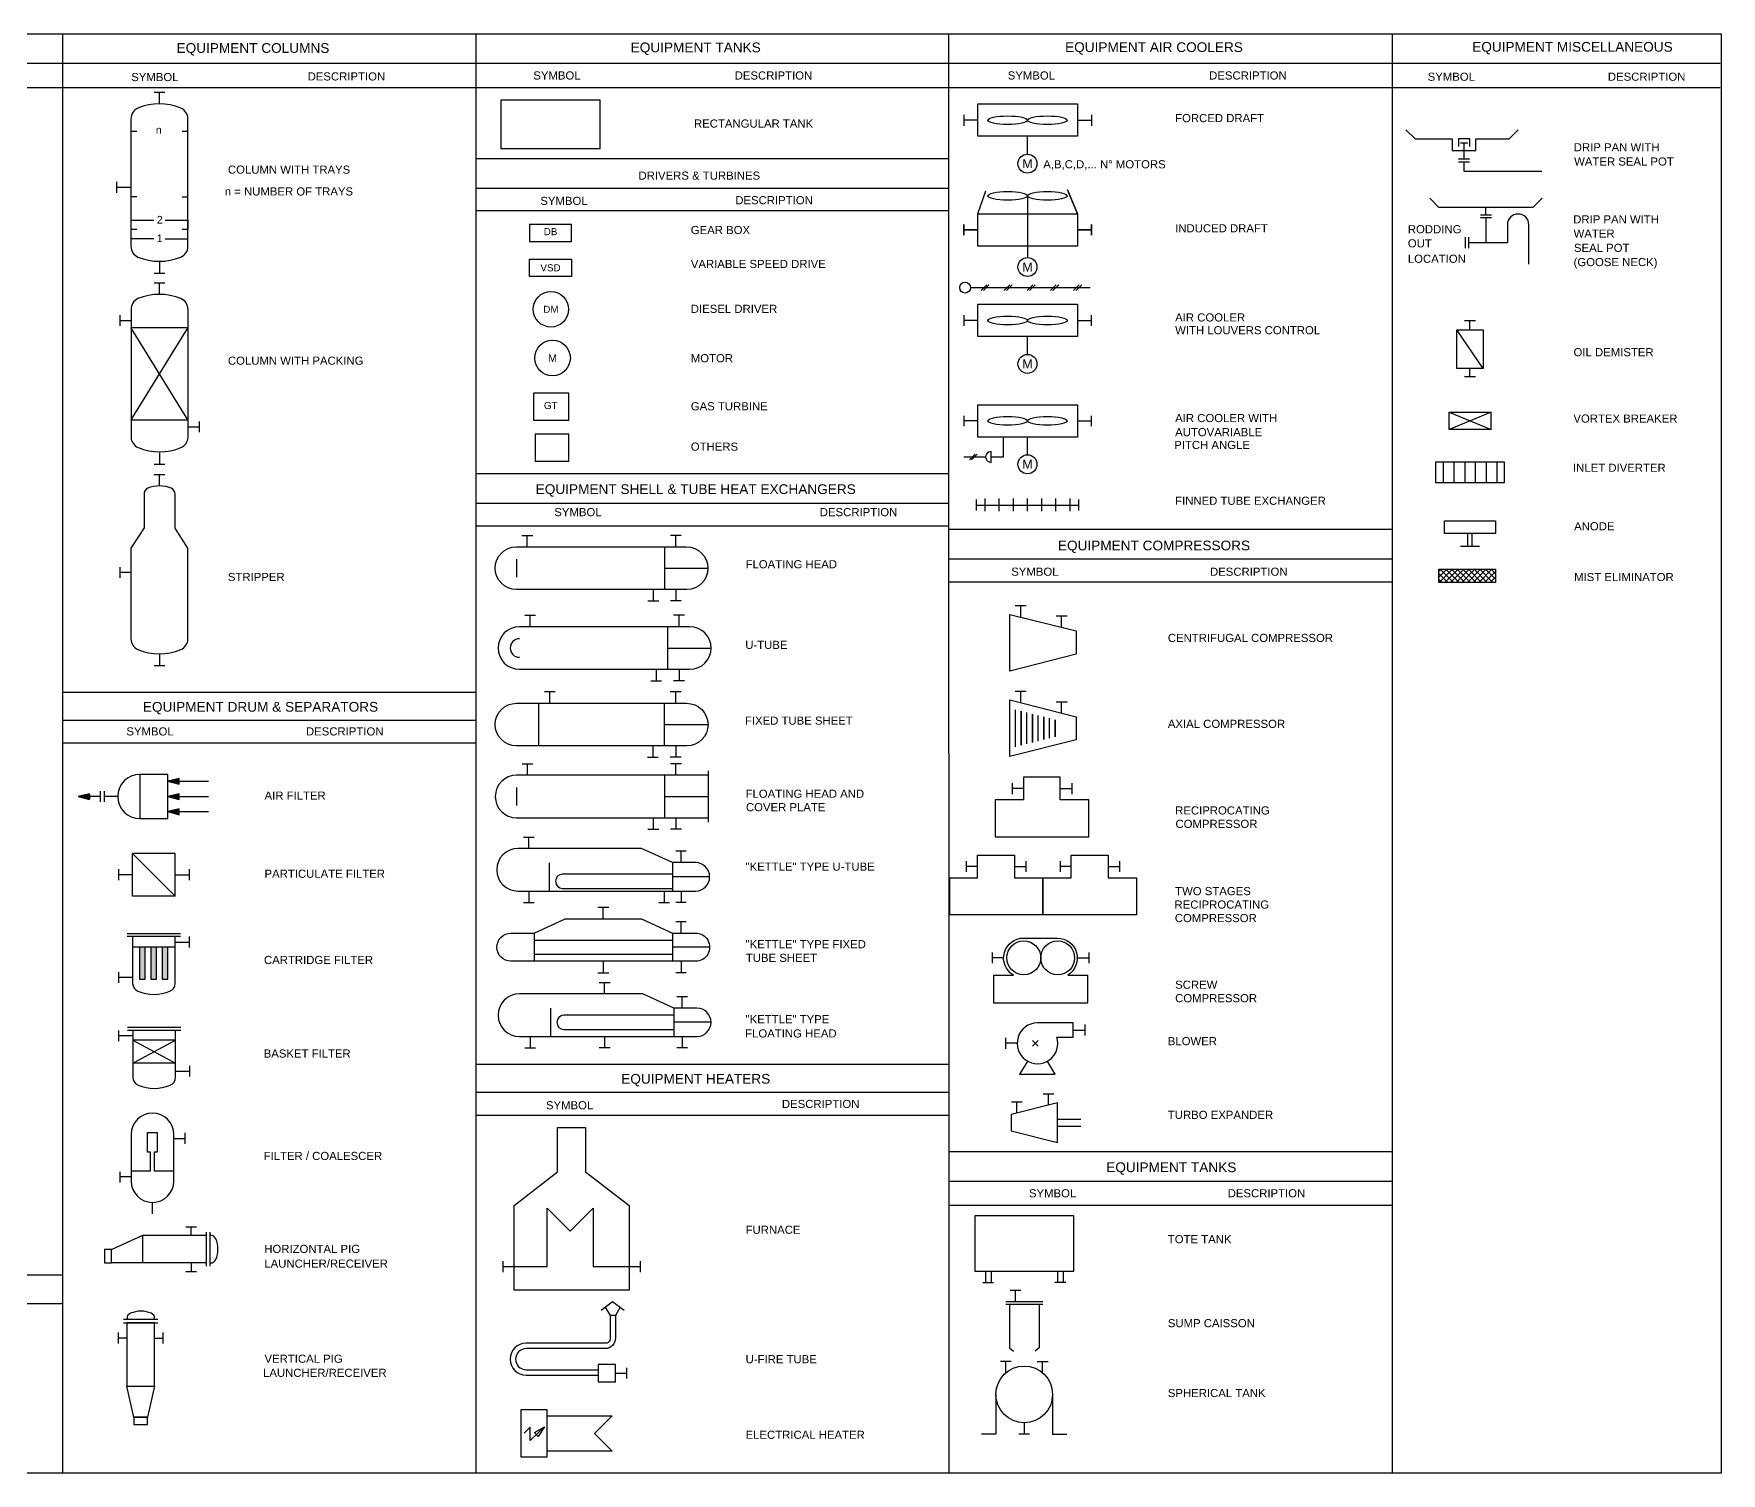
# Model space of a CAD drawing. Header units: millimetres. Extents: x 5268 to 6154, y 1306 to 1749.
# Drawn here: x 5634 to 6154, y 1306 to 1749 of the extents above; entities that cross this region are included whole.
import ezdxf
from ezdxf.enums import TextEntityAlignment as Align

# ---------------------------------------------------------------- set-up
doc = ezdxf.new("R2010")
doc.units = ezdxf.units.MM
for name, color, linetype in [('H', 3, 'Continuous'), ('P', 3, 'Continuous'), ('T', 2, 'Continuous')]:
    doc.layers.add(name, color=color, linetype=linetype)
doc.styles.get("Standard").update_dxf_attribs({"font": 'arial.ttf'})

msp = doc.modelspace()

# ---------------------------------------------------------------- hatches: boundary and pattern name
at = {"layer": 'H', "linetype": 'Continuous'}
for points in [[(5666.84, 1458.45), (5668.58, 1458.45), (5668.58, 1468.47), (5666.84, 1468.47), (5666.84, 1458.45), (5666.84, 1458.45)], [(5670.32, 1458.45), (5672.09, 1458.45), (5672.09, 1468.47), (5670.32, 1468.47), (5670.32, 1458.45), (5670.32, 1458.45)], [(5673.83, 1458.45), (5675.61, 1458.45), (5675.61, 1468.47), (5673.83, 1468.47), (5673.83, 1458.45), (5673.83, 1458.45)]]:
    msp.add_hatch(color=256, dxfattribs=at).paths.add_polyline_path(points)
at = {"layer": 'P'}
h = msp.add_hatch(dxfattribs=at)
h.set_pattern_fill('NET', color=256, scale=0.386796, angle=45)
h.set_pattern_definition([(45, (6572.6583, -48.0821), (-0.8683817, 0.8683817), []), (135, (6572.6583, -48.0821), (-0.8683817, -0.8683817), [])])
h.paths.add_polyline_path([(6084.11, 1584.6), (6066.72, 1584.6), (6066.72, 1580.56), (6084.11, 1580.56)])

# ---------------------------------------------------------------- linework, layer by layer
for p, q in [((5643.15, 1749.42), (5643.15, 1306.42)), ((5770.36, 1749.42), (5770.36, 1306.42)), ((5915.81, 1749.42), (5915.92, 1306.42)), ((6052.3, 1749.42), (6052.3, 1306.42)), ((6153.3, 1740.3), (5267.6, 1740.3)), ((5267.6, 1732.86), (6153.3, 1732.86)), ((5671.3, 1731.43), (5674.64, 1731.43)), ((5672.97, 1727.92), (5672.97, 1731.43)), ((5920.48, 1724.47), (5920.48, 1721.13)), ((5959.8, 1724.47), (5959.8, 1721.13)), ((5664.2, 1719.43), (5665.98, 1719.43)), ((5680, 1719.43), (5681.74, 1719.43)), ((5924.83, 1722.8), (5920.48, 1722.8)), ((5955.45, 1722.8), (5959.8, 1722.8)), ((5940.1, 1712.36), (5940.1, 1717.89)), ((6075.61, 1715.71), (6073.35, 1715.71)), ((6074.43, 1715.71), (6074.43, 1710.84)), ((5770.21, 1710.98), (5915.84, 1710.98)), ((6076.1, 1710.84), (6072.76, 1710.84)), ((6076.1, 1709.93), (6072.76, 1709.93)), ((5659.85, 1700.46), (5659.85, 1703.8)), ((5664.2, 1702.13), (5659.85, 1702.13)), ((5665.98, 1699.28), (5664.2, 1699.28)), ((5680, 1699.28), (5681.74, 1699.28)), ((5770.21, 1701.86), (5915.84, 1701.86)), ((5924.83, 1693.99), (5927.33, 1701.09)), ((5924.83, 1693.99), (5927.33, 1701.09)), ((5940.1, 1699.52), (5940.1, 1680.56)), ((5940.1, 1699.52), (5940.1, 1680.56)), ((5915.84, 1694.94), (5770.21, 1694.94)), ((5924.83, 1693.99), (5955.45, 1693.99)), ((5924.83, 1684.07), (5924.83, 1693.99)), ((5955.45, 1693.99), (5955.45, 1684.07)), ((6082.87, 1693.63), (6079.53, 1693.63)), ((6081.2, 1693.63), (6081.2, 1695.96)), ((5664.2, 1692.01), (5671.23, 1692.01)), ((5665.98, 1689.19), (5664.2, 1689.19)), ((6082.87, 1692.72), (6079.53, 1692.72)), ((6081.2, 1692.72), (6081.2, 1685.1)), ((5671.23, 1686.27), (5664.2, 1686.27)), ((5674.75, 1686.27), (5681.74, 1686.27)), ((5955.45, 1684.07), (5924.83, 1684.07)), ((6074.83, 1686.77), (6074.83, 1683.43)), ((6075.77, 1686.77), (6075.77, 1683.43)), ((5672.97, 1679.24), (5672.97, 1675.72)), ((5671.3, 1675.72), (5674.64, 1675.72)), ((5671.3, 1672.73), (5674.64, 1672.73)), ((5672.97, 1669.22), (5672.97, 1672.73)), ((5922.57, 1671.3), (5959.38, 1671.3)), ((5927.58, 1672.14), (5925.8, 1670.36)), ((5928.24, 1672.14), (5926.57, 1670.36)), ((5934.68, 1672.14), (5932.9, 1670.36)), ((5935.41, 1672.14), (5933.67, 1670.36)), ((5941.77, 1672.14), (5940, 1670.36)), ((5942.5, 1672.14), (5940.77, 1670.36)), ((5948.94, 1672.14), (5947.2, 1670.36)), ((5949.71, 1672.14), (5947.93, 1670.36)), ((5956.04, 1672.14), (5954.3, 1670.36)), ((5956.8, 1672.14), (5955.03, 1670.36)), ((5660.8, 1662.78), (5660.8, 1659.54)), ((5920.48, 1662.85), (5920.48, 1659.51)), ((5959.8, 1659.51), (5959.8, 1662.85)), ((5664.2, 1661.11), (5660.8, 1661.11)), ((5924.83, 1661.18), (5920.48, 1661.18)), ((5955.45, 1661.18), (5959.8, 1661.18)), ((6080.37, 1646.42), (6072.26, 1658.35)), ((6077.93, 1661.03), (6074.59, 1661.03)), ((6076.26, 1658.35), (6076.26, 1661.03)), ((5940.1, 1650.74), (5940.1, 1656.27)), ((6076.26, 1643.84), (6076.26, 1646.42)), ((6077.93, 1643.84), (6074.59, 1643.84)), ((5920.48, 1631.88), (5920.48, 1628.61)), ((5959.8, 1628.61), (5959.8, 1631.88)), ((6069.82, 1632.99), (6082.77, 1632.99)), ((5681.74, 1628.47), (5685.19, 1628.47)), ((5685.19, 1630.14), (5685.19, 1626.8)), ((5924.83, 1630.28), (5920.48, 1630.28)), ((5955.45, 1630.28), (5959.8, 1630.28)), ((5672.97, 1620.47), (5672.97, 1616.95)), ((5940.1, 1619.84), (5940.1, 1625.27)), ((5671.3, 1616.95), (5674.64, 1616.95)), ((5920.48, 1619.18), (5927.23, 1619.18)), ((5923.99, 1620.01), (5922.22, 1618.27)), ((5924.65, 1620.01), (5922.88, 1618.27)), ((6068.08, 1611.17), (6068.08, 1617.71)), ((6071.42, 1611.17), (6071.42, 1617.71)), ((6074.76, 1611.17), (6074.76, 1617.71)), ((6078, 1611.17), (6078, 1617.71)), ((6081.34, 1611.17), (6081.34, 1617.71)), ((6084.68, 1611.17), (6084.68, 1617.71)), ((5671.3, 1613.79), (5674.64, 1613.79)), ((5672.97, 1610.27), (5672.97, 1613.79)), ((5915.86, 1613.98), (5770.23, 1613.98)), ((5915.86, 1604.86), (5770.23, 1604.86)), ((5924.41, 1602.72), (5924.41, 1606.06)), ((5927.06, 1602.48), (5927.06, 1606.41)), ((5931.41, 1602.48), (5931.41, 1606.41)), ((5935.75, 1602.48), (5935.75, 1606.41)), ((5940.1, 1602.48), (5940.1, 1606.41)), ((5944.52, 1602.48), (5944.52, 1606.41)), ((5948.87, 1602.48), (5948.87, 1606.41)), ((5953.22, 1602.48), (5953.22, 1606.41)), ((5955.87, 1602.72), (5955.87, 1606.06)), ((5924.41, 1604.39), (5955.87, 1604.39)), ((5915.87, 1597.9), (5770.23, 1597.9)), ((5784.5, 1594.98), (5787.84, 1594.98)), ((5786.16, 1591.5), (5786.16, 1594.98)), ((5833.52, 1594.98), (5830.25, 1594.98)), ((5831.85, 1591.5), (5831.85, 1594.98)), ((6052.3, 1596.81), (5915.9, 1596.81)), ((6075.6, 1591.72), (6075.6, 1595.58)), ((6076.92, 1591.72), (6076.92, 1595.58)), ((5828.41, 1591.5), (5828.41, 1578.38)), ((6073.34, 1591.72), (6079.25, 1591.72)), ((5660.8, 1585.22), (5660.8, 1581.95)), ((5782.83, 1587.74), (5782.83, 1582.14)), ((5828.41, 1584.96), (5841.77, 1584.96)), ((6052.2, 1587.69), (5915.9, 1587.69)), ((5664.2, 1583.62), (5660.8, 1583.62)), ((6052.2, 1580.69), (5915.9, 1580.69)), ((5823.26, 1574.94), (5826.6, 1574.94)), ((5824.93, 1578.38), (5824.93, 1574.94)), ((5833.52, 1574.94), (5830.25, 1574.94)), ((5831.85, 1578.38), (5831.85, 1574.94)), ((5785.4, 1570.45), (5788.74, 1570.45)), ((5787.07, 1566.94), (5787.07, 1570.45)), ((5834.53, 1570.45), (5831.19, 1570.45)), ((5832.86, 1566.94), (5832.86, 1570.45)), ((5936.34, 1573.42), (5939.69, 1573.42)), ((5938.02, 1569.91), (5938.02, 1573.42)), ((5948.94, 1570.26), (5952.28, 1570.26)), ((5950.61, 1566.74), (5950.61, 1570.26)), ((5829.35, 1566.94), (5829.35, 1553.82)), ((5672.97, 1558.39), (5672.97, 1554.98)), ((5829.35, 1560.32), (5842.71, 1560.32)), ((5671.3, 1554.98), (5674.64, 1554.98)), ((5825.83, 1553.82), (5825.83, 1550.3)), ((5832.86, 1553.82), (5832.86, 1550.3)), ((5824.16, 1550.3), (5827.5, 1550.3)), ((5834.53, 1550.3), (5831.19, 1550.3)), ((5643.15, 1546.83), (5770.36, 1546.83)), ((5789.58, 1543.38), (5789.58, 1530.26)), ((5794.76, 1546.89), (5791.42, 1546.89)), ((5793.09, 1543.38), (5793.09, 1546.89)), ((5828.34, 1543.38), (5828.34, 1530.26)), ((5833.52, 1546.89), (5830.18, 1546.89)), ((5831.85, 1543.38), (5831.85, 1546.89)), ((5936.34, 1547.12), (5939.69, 1547.12)), ((5938.02, 1543.6), (5938.02, 1547.12)), ((5948.94, 1543.85), (5952.28, 1543.85)), ((5950.61, 1540.44), (5950.61, 1543.85)), ((5643.15, 1538.17), (5770.36, 1538.17)), ((5936.42, 1530), (5936.42, 1541.34)), ((5939.86, 1530.9), (5939.86, 1540.51)), ((5943.34, 1531.74), (5943.34, 1539.6)), ((5946.85, 1532.68), (5946.85, 1538.77)), ((5828.34, 1536.8), (5841.77, 1536.8)), ((5643.15, 1531.21), (5770.36, 1531.21)), ((5823.15, 1526.78), (5826.49, 1526.78)), ((5824.82, 1530.26), (5824.82, 1526.78)), ((5833.52, 1526.78), (5830.18, 1526.78)), ((5831.85, 1530.26), (5831.85, 1526.78)), ((5784.57, 1524.76), (5787.9, 1524.76)), ((5786.23, 1521.25), (5786.23, 1524.76)), ((5833.59, 1524.76), (5830.25, 1524.76)), ((5831.92, 1521.25), (5831.92, 1524.76)), ((5841.87, 1522.61), (5841.87, 1506.81)), ((5666.94, 1521.46), (5666.94, 1507.93)), ((5675.54, 1519.38), (5688.07, 1519.38)), ((5782.89, 1517.49), (5782.89, 1511.89)), ((5828.41, 1521.25), (5828.41, 1508.13)), ((5935.41, 1518.79), (5935.41, 1515.45)), ((5938.85, 1517.12), (5935.41, 1517.12)), ((5950.19, 1517.12), (5953.71, 1517.12)), ((5953.71, 1518.79), (5953.71, 1515.45)), ((5654.84, 1514.68), (5647.98, 1514.68)), ((5649.75, 1514.68), (5651.08, 1515.03)), ((5649.75, 1514.68), (5651.08, 1515.03)), ((5651.08, 1514.37), (5649.75, 1514.68)), ((5651.08, 1514.37), (5649.75, 1514.68)), ((5651.08, 1515.03), (5651.08, 1514.37)), ((5651.08, 1515.03), (5651.08, 1514.37)), ((5654.84, 1513.01), (5654.84, 1516.35)), ((5656.09, 1513.01), (5656.09, 1516.35)), ((5660.19, 1514.68), (5656.09, 1514.68)), ((5675.54, 1514.68), (5688.07, 1514.68)), ((5677.31, 1514.68), (5678.64, 1515.03)), ((5677.31, 1514.68), (5678.64, 1515.03)), ((5678.64, 1514.37), (5677.31, 1514.68)), ((5678.64, 1514.37), (5677.31, 1514.68)), ((5678.64, 1515.03), (5678.64, 1514.37)), ((5678.64, 1515.03), (5678.64, 1514.37)), ((5828.41, 1514.67), (5841.87, 1514.67)), ((5675.54, 1510.02), (5688.07, 1510.02)), ((5677.31, 1510.02), (5678.64, 1510.33)), ((5677.31, 1510.02), (5678.64, 1510.33)), ((5678.64, 1509.67), (5677.31, 1510.02)), ((5678.64, 1509.67), (5677.31, 1510.02)), ((5678.64, 1510.33), (5678.64, 1509.67)), ((5678.64, 1510.33), (5678.64, 1509.67)), ((5824.93, 1508.13), (5824.93, 1504.65)), ((5831.92, 1508.13), (5831.92, 1504.65)), ((5784.98, 1502.22), (5788.32, 1502.22)), ((5786.65, 1498.7), (5786.65, 1502.22)), ((5823.26, 1504.65), (5826.6, 1504.65)), ((5833.59, 1504.65), (5830.25, 1504.65)), ((5835.09, 1497.87), (5831.85, 1497.87)), ((5833.52, 1494.35), (5833.52, 1497.87)), ((5660.37, 1492.29), (5660.37, 1488.95)), ((5664.72, 1490.62), (5660.37, 1490.62)), ((5677.83, 1490.62), (5682.18, 1490.62)), ((5682.18, 1488.95), (5682.18, 1492.29)), ((5792.92, 1494.28), (5792.92, 1485.58)), ((5830.84, 1494.28), (5830.84, 1485.58)), ((5921.21, 1494.82), (5921.21, 1491.48)), ((5924.72, 1493.15), (5921.21, 1493.15)), ((5936.1, 1493.15), (5939.58, 1493.15)), ((5939.58, 1494.82), (5939.58, 1491.48)), ((5950.12, 1494.82), (5950.12, 1491.48)), ((5953.53, 1493.15), (5950.12, 1493.15)), ((5964.91, 1493.15), (5968.39, 1493.15)), ((5968.39, 1494.82), (5968.39, 1491.48)), ((5786.65, 1485.58), (5786.65, 1482.1)), ((5828.27, 1485.58), (5828.27, 1482.1)), ((5842.29, 1489.93), (5830.84, 1489.93)), ((5833.52, 1485.58), (5833.52, 1482.1)), ((5784.98, 1482.1), (5788.32, 1482.1)), ((5811.22, 1480.5), (5807.88, 1480.5)), ((5809.55, 1477.06), (5809.55, 1480.5)), ((5826.6, 1482.1), (5829.94, 1482.1)), ((5835.09, 1482.1), (5831.85, 1482.1)), ((5835.09, 1476.16), (5831.85, 1476.16)), ((5833.52, 1472.64), (5833.52, 1476.16)), ((5663.05, 1472.51), (5679.5, 1472.51)), ((5663.05, 1471.68), (5679.5, 1471.68)), ((5677.83, 1469.9), (5682.18, 1469.9)), ((5682.18, 1468.23), (5682.18, 1471.57)), ((5788.25, 1472.64), (5788.25, 1463.98)), ((5788.25, 1470.48), (5830.84, 1470.48)), ((5830.84, 1472.64), (5830.84, 1463.98)), ((5664.72, 1468.47), (5677.83, 1468.47)), ((5788.25, 1466.13), (5830.84, 1466.13)), ((5842.29, 1468.33), (5830.84, 1468.33)), ((5929.25, 1466.67), (5929.25, 1463.36)), ((5932.76, 1465.04), (5929.25, 1465.04)), ((5955.45, 1465.04), (5958.96, 1465.04)), ((5958.96, 1466.67), (5958.96, 1463.36)), ((5660.37, 1460.65), (5660.37, 1457.31)), ((5807.88, 1460.46), (5811.22, 1460.46)), ((5809.55, 1463.98), (5809.55, 1460.46)), ((5835.09, 1460.46), (5831.85, 1460.46)), ((5833.52, 1463.98), (5833.52, 1460.46)), ((5664.72, 1458.97), (5660.37, 1458.97)), ((5811.64, 1457.37), (5808.3, 1457.37)), ((5809.97, 1453.96), (5809.97, 1457.37)), ((5793.33, 1449.54), (5793.33, 1440.84)), ((5831.26, 1449.54), (5831.26, 1440.84)), ((5835.51, 1453.02), (5832.17, 1453.02)), ((5833.83, 1449.54), (5833.83, 1453.02)), ((5663.15, 1443.7), (5679.57, 1443.7)), ((5842.71, 1445.19), (5831.26, 1445.19)), ((5957.71, 1444.47), (5957.71, 1441.13)), ((5660.47, 1439.35), (5660.47, 1442.69)), ((5664.82, 1441.02), (5660.47, 1441.02)), ((5663.15, 1442.76), (5679.57, 1442.76)), ((5787.07, 1440.84), (5787.07, 1437.32)), ((5809.97, 1440.84), (5809.97, 1437.32)), ((5833.83, 1440.84), (5833.83, 1437.32)), ((5933.32, 1440.4), (5933.32, 1437.06)), ((5936.83, 1438.73), (5933.32, 1438.73)), ((5941.67, 1437.89), (5943.34, 1439.56)), ((5943.34, 1437.89), (5941.67, 1439.56)), ((5954.2, 1442.8), (5957.71, 1442.8)), ((5785.4, 1437.32), (5788.74, 1437.32)), ((5811.64, 1437.32), (5808.3, 1437.32)), ((5835.51, 1437.32), (5832.17, 1437.32)), ((5677.9, 1430.16), (5682.25, 1430.16)), ((5682.25, 1431.83), (5682.25, 1428.49)), ((5915.9, 1432.22), (5770.27, 1432.22)), ((5915.91, 1423.55), (5770.27, 1423.55)), ((5944.94, 1423.18), (5948.21, 1423.18)), ((5946.54, 1419.76), (5946.54, 1423.18)), ((5935.16, 1420.77), (5938.5, 1420.77)), ((5936.83, 1417.26), (5936.83, 1420.77)), ((5915.91, 1416.52), (5770.28, 1416.52)), ((5949.36, 1415.35), (5956.56, 1415.35)), ((5949.36, 1413.26), (5956.56, 1413.26)), ((5677.38, 1409.46), (5680.79, 1409.46)), ((5680.79, 1411.13), (5680.79, 1407.79)), ((5915.9, 1405.46), (6052.24, 1405.46)), ((5660.75, 1399.19), (5660.75, 1395.92)), ((5664.27, 1397.59), (5660.75, 1397.59)), ((5915.9, 1396.35), (6052.24, 1396.35)), ((5670.77, 1389.76), (5670.77, 1386.25)), ((5915.9, 1388.87), (6052.25, 1388.87)), ((5681.07, 1382.25), (5684.41, 1382.25)), ((5682.74, 1379.64), (5682.74, 1382.25)), ((5687.4, 1380.65), (5687.4, 1370.14)), ((5688.48, 1380.65), (5688.48, 1370.14)), ((5656.02, 1375.32), (5656.02, 1371.15)), ((5682.74, 1371.15), (5682.74, 1368.54)), ((5778.65, 1371.67), (5778.65, 1368.33)), ((5820.93, 1371.67), (5820.93, 1368.33)), ((5506.61, 1367.46), (5643.24, 1367.46)), ((5681.07, 1368.54), (5684.41, 1368.54)), ((5778.65, 1370), (5782.1, 1370)), ((5927.16, 1368.65), (5927.16, 1365.14)), ((5928.9, 1368.65), (5928.9, 1365.14)), ((5949.36, 1368.65), (5949.36, 1365.14)), ((5951.13, 1368.65), (5951.13, 1365.14)), ((5926.32, 1365.14), (5929.67, 1365.14)), ((5934.74, 1362.8), (5938.08, 1362.8)), ((5936.42, 1359.29), (5936.42, 1362.8)), ((5951.86, 1365.14), (5948.52, 1365.14)), ((5506.61, 1358.69), (5643.24, 1358.69)), ((5810.1, 1357.52), (5811.63, 1354.93)), ((5933.42, 1359.29), (5944.87, 1359.29)), ((5933.42, 1358.46), (5944.87, 1358.46)), ((5661.96, 1353.82), (5672.5, 1353.82)), ((5661.96, 1352.74), (5672.5, 1352.74)), ((5660.39, 1346.37), (5660.39, 1349.71)), ((5662.97, 1348.04), (5660.39, 1348.04)), ((5671.49, 1348.04), (5674.07, 1348.04)), ((5674.07, 1346.37), (5674.07, 1349.71)), ((5935.09, 1340.85), (5931.75, 1340.85)), ((5933.42, 1337.34), (5933.42, 1340.85)), ((5943.09, 1340.85), (5946.44, 1340.85)), ((5944.77, 1337.34), (5944.77, 1340.85)), ((5813.3, 1337.21), (5816.74, 1337.21)), ((5816.74, 1338.88), (5816.74, 1335.54)), ((5665.13, 1323.65), (5669.3, 1323.65)), ((5665.13, 1323.65), (5665.13, 1321.43)), ((5665.13, 1321.43), (5669.3, 1321.43)), ((5665.13, 1321.43), (5669.3, 1321.43)), ((5669.3, 1321.43), (5669.3, 1323.65)), ((5939.09, 1321.95), (5939.09, 1318.48)), ((5940.77, 1318.48), (5937.42, 1318.48))]:
    msp.add_line(p, q, dxfattribs=at)
for points in [[(5267.6, 1306.42), (5267.6, 1749.42), (6153.6, 1749.42), (6153.6, 1306.42)], [(5808.55, 1714.07), (5808.55, 1728.93), (5778.07, 1728.93), (5778.07, 1714.07)], [(5955.45, 1727.81), (5955.45, 1717.89), (5924.83, 1717.89), (5924.83, 1727.81)], [(5924.83, 1693.99), (5955.45, 1693.99), (5952.46, 1701.37), (5955.45, 1693.99), (5955.45, 1684.07), (5924.83, 1684.07)], [(5786.84, 1685.44), (5799.78, 1685.44), (5799.78, 1690.76), (5786.84, 1690.76)], [(5920.48, 1690.75), (5920.48, 1687.41)], [(5924.83, 1689.08), (5920.48, 1689.08)], [(5955.45, 1689.08), (5959.8, 1689.08)], [(5959.8, 1690.75), (5959.8, 1687.41)], [(5799.78, 1674.72), (5786.84, 1674.72), (5786.84, 1680.08), (5799.78, 1680.08)], [(5955.45, 1666.19), (5955.45, 1656.27), (5924.83, 1656.27), (5924.83, 1666.19)], [(5664.2, 1659.02), (5681.74, 1659.02), (5664.2, 1630.63), (5681.74, 1630.63)], [(6080.37, 1646.42), (6072.26, 1646.42), (6072.26, 1658.35), (6080.37, 1658.35)], [(5798.95, 1630.46), (5798.95, 1638.81), (5788.09, 1638.81), (5788.09, 1630.46)], [(5955.45, 1635.22), (5955.45, 1625.27), (5924.83, 1625.27), (5924.83, 1635.22)], [(5798.95, 1617.86), (5798.95, 1626.21), (5788.62, 1626.21), (5788.62, 1617.86)], [(6086.77, 1617.71), (6086.77, 1611.17), (6065.75, 1611.17), (6065.75, 1617.71)], [(6084.12, 1595.58), (6068.4, 1595.58), (6068.4, 1599.48), (6084.12, 1599.48)], [(6066.72, 1584.6), (6084.11, 1584.6), (6084.11, 1580.56), (6066.72, 1580.56)], [(5934.68, 1553.28), (5934.68, 1570.74), (5955.03, 1565.66), (5955.03, 1558.46)], [(5955.03, 1532.09), (5934.68, 1526.97), (5934.68, 1544.44), (5955.03, 1539.25)], [(5938.19, 1540.92), (5938.19, 1530.48)], [(5941.6, 1540.02), (5941.6, 1531.32)], [(5945.11, 1539.18), (5945.11, 1532.26)], [(5948.63, 1538.24), (5948.63, 1533.09)], [(5679.05, 1520.21), (5675.54, 1519.38), (5679.05, 1518.44)], [(5678.98, 1520.11), (5678.98, 1518.54), (5675.78, 1519.38)], [(5678.88, 1520.04), (5678.88, 1518.61), (5676.13, 1519.38)], [(5678.81, 1519.93), (5678.81, 1518.68), (5676.37, 1519.38)], [(5678.71, 1519.86), (5678.71, 1518.78), (5676.72, 1519.38)], [(5678.71, 1519.79), (5678.71, 1518.85), (5676.97, 1519.38)], [(5678.64, 1519.69), (5678.64, 1519.03), (5677.31, 1519.38)], [(5678.57, 1519.62), (5678.57, 1519.1), (5677.56, 1519.38)], [(5678.46, 1519.45), (5678.46, 1519.2), (5677.87, 1519.38)], [(5678.39, 1519.38), (5678.15, 1519.38)], [(5930.15, 1502.27), (5958.96, 1502.27), (5958.96, 1513.61), (5950.19, 1513.61), (5950.19, 1520.64), (5938.85, 1520.64), (5938.85, 1513.61), (5930.15, 1513.61)], [(5651.49, 1515.51), (5647.98, 1514.68), (5651.49, 1513.77)], [(5651.43, 1515.44), (5651.43, 1513.84), (5648.33, 1514.68)], [(5651.43, 1515.34), (5651.43, 1513.95), (5648.57, 1514.68)], [(5651.32, 1515.27), (5651.32, 1514.02), (5648.92, 1514.68)], [(5651.25, 1515.2), (5651.25, 1514.09), (5649.16, 1514.68)], [(5651.15, 1515.1), (5651.15, 1514.26), (5649.48, 1514.68)], [(5651.08, 1515.03), (5651.08, 1514.37), (5649.75, 1514.68)], [(5651.01, 1514.92), (5651.01, 1514.43), (5650.07, 1514.68)], [(5651.01, 1514.85), (5651.01, 1514.5), (5650.31, 1514.68)], [(5679.05, 1515.51), (5675.54, 1514.68), (5679.05, 1513.77)], [(5678.98, 1515.44), (5678.98, 1513.84), (5675.89, 1514.68)], [(5678.88, 1515.34), (5678.88, 1513.95), (5676.13, 1514.68)], [(5678.81, 1515.27), (5678.81, 1514.02), (5676.37, 1514.68)], [(5678.71, 1515.2), (5678.71, 1514.09), (5676.72, 1514.68)], [(5678.71, 1515.1), (5678.71, 1514.26), (5676.97, 1514.68)], [(5678.64, 1515.03), (5678.64, 1514.37), (5677.31, 1514.68)], [(5678.57, 1514.92), (5678.57, 1514.43), (5677.56, 1514.68)], [(5678.46, 1514.85), (5678.46, 1514.5), (5677.87, 1514.68)], [(5678.39, 1514.68), (5678.15, 1514.68)], [(5679.05, 1510.85), (5675.54, 1510.02), (5679.05, 1509.08)], [(5678.98, 1510.75), (5678.98, 1509.18), (5675.78, 1510.02)], [(5678.88, 1510.68), (5678.88, 1509.25), (5676.13, 1510.02)], [(5678.81, 1510.61), (5678.81, 1509.36), (5676.37, 1510.02)], [(5678.71, 1510.5), (5678.71, 1509.49), (5676.72, 1510.02)], [(5678.71, 1510.43), (5678.71, 1509.6), (5676.97, 1510.02)], [(5678.64, 1510.33), (5678.64, 1509.67), (5677.31, 1510.02)], [(5678.57, 1510.26), (5678.57, 1509.77), (5677.56, 1510.02)], [(5678.46, 1510.19), (5678.46, 1509.84), (5677.87, 1510.02)], [(5678.39, 1510.09), (5678.39, 1509.91), (5678.15, 1510.02)], [(5916.2, 1478.29), (5916.2, 1489.67), (5924.72, 1489.67), (5924.72, 1496.66), (5936.1, 1496.66), (5936.1, 1489.67), (5944.87, 1489.67), (5944.87, 1478.29)], [(5973.68, 1478.29), (5944.87, 1478.29), (5944.87, 1489.67), (5953.53, 1489.67), (5953.53, 1496.66), (5964.91, 1496.66), (5964.91, 1489.67), (5973.68, 1489.67)], [(5664.82, 1439.66), (5677.9, 1432.67), (5664.82, 1432.67), (5677.9, 1439.66)], [(5949.36, 1420.43), (5935.09, 1416.84), (5935.09, 1411.83), (5949.36, 1408.25)], [(5817.48, 1388.79), (5817.48, 1362.8), (5782.1, 1362.8), (5782.1, 1388.79), (5795.47, 1399.13), (5795.47, 1412.78), (5804.11, 1412.78), (5804.11, 1399.13)], [(5954.37, 1368.65), (5954.37, 1385.6), (5923.89, 1385.6), (5923.89, 1368.65)], [(5658.24, 1371.15), (5658.24, 1375.32), (5656.02, 1375.32), (5656.02, 1371.15)], [(5808.01, 1339.84), (5808.01, 1334.58), (5813.3, 1334.58), (5813.3, 1339.84)], [(5665.13, 1323.65), (5662.97, 1333.19), (5671.49, 1333.19), (5669.3, 1323.65)], [(5792.21, 1311.34), (5784.28, 1311.34), (5784.28, 1326.06), (5792.21, 1326.06)]]:
    msp.add_lwpolyline(points, close=True, dxfattribs=at)
for points in [[(5681.74, 1683.93), (5681.74, 1723.18, 0.302775), (5679.53, 1726.51, 0.200001), (5666.33, 1726.51, 0.302775), (5664.2, 1723.18), (5664.2, 1683.93, 0.302775), (5666.36, 1680.7, 0.200001), (5679.56, 1680.7, 0.302775), (5681.74, 1683.93)], [(5681.79, 1625.32), (5681.79, 1664.57, 0.302775), (5679.57, 1667.9, 0.200001), (5666.37, 1667.9, 0.302775), (5664.25, 1664.57), (5664.25, 1625.32, 0.302775), (5666.41, 1622.08, 0.200001), (5679.6, 1622.08, 0.302775), (5681.79, 1625.32)], [(5928.9, 1620.85, 1.000591), (5928.9, 1617.51)], [(5836.2, 1553.82, 1), (5836.2, 1566.94), (5783.73, 1566.94, 1), (5783.73, 1553.82)], [(5675.54, 1521.46), (5666.94, 1521.46, 1), (5666.94, 1507.93), (5675.54, 1507.93)], [(5837.94, 1494.35), (5830.84, 1494.35), (5821.31, 1498.7), (5783.31, 1498.7, 1), (5783.31, 1485.58), (5837.94, 1485.58, 0.991641)], [(5935.75, 1459.74, -0.764914), (5938.92, 1471.12), (5949.36, 1471.12, -0.752639), (5952.52, 1459.74), (5958.54, 1459.74), (5958.54, 1451.08), (5929.73, 1451.08), (5929.73, 1459.74)], [(5838.36, 1449.54), (5831.26, 1449.54), (5821.73, 1453.96), (5783.73, 1453.96, 1), (5783.73, 1440.84), (5838.36, 1440.84, 1)], [(5943.09, 1444.99, 3.032092), (5949.15, 1440.64), (5954.2, 1440.64), (5954.2, 1444.99)], [(5677.38, 1396.34), (5677.38, 1410.71, 1), (5664.27, 1410.71), (5664.27, 1396.34, 1)]]:
    msp.add_lwpolyline(points, format="xyb", close=True, dxfattribs=at)
for points in [[(6056.55, 1719.89), (6059.4, 1717.1), (6070.74, 1717.1), (6070.74, 1713.45), (6078.12, 1713.45), (6078.12, 1717.1), (6088.28, 1717.1), (6091.13, 1719.89)], [(6076.27, 1714.7), (6076.27, 1717.1), (6072.69, 1717.1), (6072.69, 1714.7)], [(6074.43, 1709.93), (6074.43, 1707.08), (6098.38, 1707.08)], [(6098.46, 1698.81), (6095.64, 1695.96), (6066.73, 1695.96), (6063.91, 1698.81)], [(5674.75, 1692.01), (5681.74, 1692.01), (5681.74, 1689.19), (5680, 1689.19)], [(6082.77, 1627.63), (6082.77, 1632.99), (6069.82, 1627.63), (6069.82, 1632.99), (6082.77, 1627.63), (6069.82, 1627.63)], [(5928.9, 1619.18), (5932.76, 1619.18), (5932.76, 1625.27)], [(5677.83, 1484.06), (5664.72, 1484.06), (5664.72, 1497.18), (5677.83, 1484.06), (5677.83, 1497.18), (5664.72, 1497.18)], [(5666.8, 1468.47), (5666.8, 1458.45), (5668.58, 1458.45), (5668.58, 1468.47)], [(5670.32, 1468.47), (5670.32, 1458.45), (5672.06, 1458.45), (5672.06, 1468.47)], [(5673.83, 1468.47), (5673.83, 1458.45), (5675.57, 1458.45), (5675.57, 1468.47)], [(5940.17, 1433.3), (5937.67, 1429.27), (5948.63, 1429.27), (5946.12, 1433.3)], [(5664.27, 1399.44), (5670.21, 1399.44), (5670.21, 1405.21), (5669.28, 1405.21), (5669.28, 1411.3), (5672.3, 1411.3), (5672.3, 1405.21), (5671.36, 1405.21), (5671.36, 1399.44), (5677.38, 1399.44)], [(5782.1, 1370), (5792.31, 1370), (5792.31, 1387.97), (5799.38, 1380.9), (5806.46, 1387.97), (5806.46, 1370), (5817.48, 1370), (5820.93, 1370)], [(5667.85, 1371.15), (5667.85, 1379.64), (5687.4, 1379.64), (5687.4, 1371.15), (5658.24, 1371.15), (5658.24, 1375.32), (5667.85, 1379.64)], [(5808.87, 1356.6), (5812.43, 1359.28), (5815.97, 1356.6)], [(5934.57, 1358.46), (5934.57, 1345.02), (5935.82, 1344.01)], [(5943.69, 1358.46), (5943.69, 1345.02), (5942.5, 1344.01)], [(5671.49, 1333.19), (5671.49, 1352.74), (5662.97, 1352.74), (5662.97, 1333.19)], [(5930.36, 1330.69), (5930.36, 1318.42), (5925.94, 1318.42)], [(5947.83, 1330.69), (5947.83, 1318.42), (5952.18, 1318.42)], [(5791.45, 1320.7), (5789.55, 1317.69), (5788.37, 1318.94), (5791.45, 1320.7), (5787.1, 1316.52), (5787.1, 1320.63), (5785.19, 1318.79)], [(5792.21, 1324.11), (5812.33, 1324.11), (5806.83, 1318.68), (5812.33, 1313.25), (5792.21, 1313.25)]]:
    msp.add_lwpolyline(points, dxfattribs=at)
for points in [[(6094.39, 1678.52), (6094.39, 1690.63, 1), (6087.78, 1690.63), (6087.78, 1685.1), (6075.77, 1685.1)], [(5664.2, 1591.13), (5664.2, 1563.16, 0.302775), (5666.36, 1559.92, 0.200001), (5679.56, 1559.92, 0.302775), (5681.74, 1563.16), (5681.74, 1591.13), (5677.77, 1597.28), (5677.77, 1607.74, 0.302775), (5676.57, 1609.55, 0.200001), (5669.38, 1609.55, 0.302775), (5668.22, 1607.74), (5668.22, 1597.35), (5664.2, 1591.13)], [(5835.19, 1543.38, -1), (5835.26, 1530.26), (5782.83, 1530.26, -1), (5782.83, 1543.38), (5835.19, 1543.38)], [(5841.87, 1521.25), (5782.89, 1521.25, 1), (5782.89, 1508.13), (5841.87, 1508.13)], [(5830.84, 1490.77), (5797.02, 1490.77, 1), (5797.02, 1486.42), (5830.84, 1486.42)], [(5837.94, 1472.64, -1.004379), (5837.94, 1463.98), (5781.15, 1463.98, -1), (5781.15, 1472.64), (5788.25, 1472.64), (5797.79, 1477.06), (5821.31, 1477.06), (5830.84, 1472.64), (5837.94, 1472.64)], [(5664.72, 1471.68), (5664.72, 1457.18, 0.302775), (5666.33, 1454.76, 0.200001), (5676.2, 1454.76, 0.302775), (5677.83, 1457.2), (5677.83, 1471.68)], [(5831.26, 1447.34), (5797.44, 1447.34, 1), (5797.44, 1442.99), (5831.26, 1442.99)], [(5664.8, 1442.76), (5664.8, 1428.27, 0.302775), (5666.42, 1425.85, 0.200001), (5676.29, 1425.85, 0.302775), (5677.92, 1428.29), (5677.92, 1442.76)], [(5688.48, 1371.15), (5688.74, 1371.15, 0.302775), (5690.31, 1372.19, 0.200001), (5690.31, 1378.58, 0.302775), (5688.74, 1379.64), (5688.48, 1379.64)], [(5671.49, 1353.82), (5671.49, 1354.08, 0.302775), (5670.45, 1355.65, 0.200001), (5664.06, 1355.65, 0.302775), (5663, 1354.08), (5663, 1353.82)], [(5814.77, 1357.52), (5813.3, 1354.93), (5811.63, 1354.93), (5811.63, 1347.66, -0.414214), (5810.43, 1346.46), (5785.82, 1346.46, 1), (5785.82, 1336.58), (5808.01, 1336.58)], [(5813.3, 1354.93), (5813.3, 1348, -0.414214), (5810.09, 1344.79), (5785.82, 1344.79, 1), (5785.82, 1338.25), (5808.01, 1338.25)]]:
    msp.add_lwpolyline(points, format="xyb", dxfattribs=at)
at = {"layer": 'P', "flags": 128}
msp.add_lwpolyline([(5835.26, 1578.38), (5782.83, 1578.38, -1), (5782.83, 1591.5), (5835.19, 1591.5, -0.997282)], format="xyb", close=True, dxfattribs=at)
at = {"layer": 'P'}
for centre, radius in [((5940.1, 1709.44), 2.92), ((5940.1, 1677.63), 2.92), ((5920.9, 1671.3), 1.67), ((5793.44, 1664.62), 5.46), ((5793.94, 1649.62), 5.48), ((5940.1, 1647.81), 2.92), ((5940.1, 1616.92), 2.92), ((5938.95, 1465.01), 5.22), ((5949.39, 1465.01), 5.22), ((5939.09, 1330.69), 8.73)]:
    msp.add_circle(centre, radius, dxfattribs=at)
msp.add_arc((5783.75, 1560.38), 2.85, 90, 270, dxfattribs=at)
for centre in [(5934, 1722.8), (5946.21, 1722.8), (5934, 1699.52), (5946.21, 1699.52), (5934, 1661.18), (5946.21, 1661.18), (5934, 1630.28), (5946.21, 1630.28)]:
    msp.add_ellipse(centre, major_axis=(-6.11, 0), ratio=0.217739, dxfattribs=at)

# ---------------------------------------------------------------- texts
at = {"layer": 'T'}
for s, height, p in [('EQUIPMENT COLUMNS', 3, (5701.75, 1745.03)), ('EQUIPMENT TANKS', 3, (5838.01, 1745.21)), ('EQUIPMENT AIR COOLERS', 3, (5979.03, 1745.29)), ('EQUIPMENT MISCELLANEOUS', 3, (6107.8, 1745.39)), ('SYMBOL', 2.5, (5671.57, 1736.09)), ('DESCRIPTION', 2.5, (5730.51, 1736.29)), ('SYMBOL', 2.5, (5795.3, 1736.58)), ('DESCRIPTION', 2.5, (5861.93, 1736.58)), ('SYMBOL', 2.5, (5941.3, 1736.58)), ('DESCRIPTION', 2.5, (6007.93, 1736.58)), ('SYMBOL', 2.5, (6070.52, 1736.2)), ('DESCRIPTION', 2.5, (6130.63, 1736.2)), ('M', 2.76, (5940.1, 1709.44)), ('DRIVERS & TURBINES', 2.5, (5839.11, 1705.76)), ('SYMBOL', 2.5, (5797.46, 1697.99)), ('DESCRIPTION', 2.5, (5862.11, 1698.19)), ('VSD', 2.17, (5793.31, 1677.4)), ('M', 2.76, (5940.1, 1677.63)), ('DM', 2.17, (5793.44, 1664.62)), ('M', 2.37, (5793.94, 1649.62)), ('M', 2.76, (5940.1, 1647.81)), ('M', 2.76, (5940.1, 1616.92)), ('EQUIPMENT SHELL & TUBE HEAT EXCHANGERS', 3, (5838.01, 1609.27)), ('SYMBOL', 2.5, (5801.76, 1602.2)), ('DESCRIPTION', 2.5, (5888.11, 1602.2)), ('EQUIPMENT COMPRESSORS', 3, (5979.03, 1591.93)), ('SYMBOL', 2.5, (5942.38, 1583.87)), ('DESCRIPTION', 2.5, (6008.2, 1583.87)), ('EQUIPMENT DRUM & SEPARATORS', 3, (5704.07, 1542.28)), ('SYMBOL', 2.5, (5670.07, 1534.72)), ('DESCRIPTION', 2.5, (5729.99, 1534.72)), ('EQUIPMENT HEATERS', 3, (5838.01, 1427.8)), ('SYMBOL', 2.5, (5799.19, 1419.67)), ('DESCRIPTION', 2.5, (5876.45, 1420.07)), ('EQUIPMENT TANKS', 3, (5984.35, 1400.58)), ('SYMBOL', 2.5, (5947.83, 1392.58)), ('DESCRIPTION', 2.5, (6013.64, 1392.58))]:
    msp.add_text(s, height=height, dxfattribs=at).set_placement(p, align=Align.MIDDLE_CENTER)
for s, height, p in [('FORCED DRAFT', 2.5, (5985.54, 1722.22)), ('n', 2.37, (5671.85, 1718.63)), (' RECTANGULAR TANK', 2.5, (5836.5, 1720.53)), ('DRIP PAN WITH ', 2.5, (6108.21, 1713.24)), (' COLUMN WITH TRAYS', 2.5, (5693.07, 1706.35)), ('A,B,C,D,... N° MOTORS', 2.5, (5944.95, 1708)), ('WATER SEAL POT', 2.5, (6108.33, 1708.85)), ('n = NUMBER OF TRAYS', 2.5, (5693.07, 1699.64)), ('2', 2.37, (5672.17, 1691)), ('DRIP PAN WITH', 2.5, (6108.04, 1691.05)), ('DB', 2.17, (5791.22, 1687.43)), ('GEAR BOX', 2.5, (5836.49, 1687.77)), ('INDUCED DRAFT', 2.5, (5985.54, 1688.29)), ('RODDING', 2.5, (6057.15, 1688.01)), ('WATER', 2.5, (6108.16, 1686.67)), ('1', 2.37, (5672.07, 1685.28)), ('OUT', 2.5, (6057.15, 1683.67)), ('SEAL POT', 2.5, (6108.27, 1682.28)), ('VARIABLE SPEED DRIVE', 2.5, (5836.5, 1677.32)), ('LOCATION', 2.5, (6057.15, 1678.93)), ('(GOOSE NECK)', 2.5, (6108.16, 1677.9)), ('DIESEL DRIVER', 2.5, (5836.5, 1663.52)), ('AIR COOLER', 2.5, (5985.54, 1660.87)), ('WITH LOUVERS CONTROL', 2.5, (5985.54, 1656.93)), ('OIL DEMISTER', 2.5, (6108.14, 1650.17)), (' COLUMN WITH PACKING', 2.5, (5693.07, 1647.56)), ('MOTOR', 2.5, (5836.49, 1648.32)), ('GT', 2.17, (5791.29, 1633.94)), ('GAS TURBINE', 2.5, (5836.49, 1633.53)), ('AIR COOLER WITH', 2.5, (5985.54, 1629.9)), ('VORTEX BREAKER', 2.5, (6108.1, 1629.74)), ('AUTOVARIABLE', 2.5, (5985.54, 1625.56)), ('OTHERS', 2.5, (5836.49, 1621.1)), ('PITCH ANGLE', 2.5, (5985.26, 1621.62)), ('INLET DIVERTER', 2.5, (6107.98, 1614.6)), ('FINNED TUBE EXCHANGER', 2.5, (5985.54, 1604.45)), ('ANODE', 2.5, (6108.32, 1596.6)), ('FLOATING HEAD', 2.5, (5853.35, 1584.91)), (' STRIPPER', 2.5, (5693.07, 1580.99)), ('MIST ELIMINATOR', 2.5, (6108.32, 1580.98)), (' CENTRIFUGAL COMPRESSOR', 2.5, (5982.32, 1562.24)), ('U-TUBE', 2.5, (5853.24, 1560.1)), ('FIXED TUBE SHEET', 2.5, (5853.15, 1536.78)), (' AXIAL COMPRESSOR', 2.5, (5982.32, 1535.8)), ('FLOATING HEAD AND', 2.5, (5853.35, 1514.29)), ('AIR FILTER', 2.5, (5705.31, 1513.72)), ('COVER PLATE', 2.5, (5853.46, 1510.15)), ('RECIPROCATING', 2.5, (5985.54, 1509.15)), ('COMPRESSOR', 2.5, (5985.64, 1505.01)), ('PARTICULATE FILTER', 2.5, (5705.31, 1489.67)), ('"KETTLE" TYPE U-TUBE', 2.5, (5853.35, 1491.85)), ('TWO STAGES', 2.5, (5985.54, 1484.32)), ('RECIPROCATING', 2.5, (5985.34, 1480.18)), ('COMPRESSOR', 2.5, (5985.44, 1476.03)), ('"KETTLE" TYPE FIXED', 2.5, (5853.35, 1467.98)), ('CARTRIDGE FILTER', 2.5, (5705.14, 1463.13)), ('TUBE SHEET', 2.5, (5853.43, 1463.79)), ('SCREW', 2.5, (5985.54, 1455.52)), ('COMPRESSOR', 2.5, (5985.53, 1451.37)), ('"KETTLE" TYPE', 2.5, (5853.35, 1444.9)), ('FLOATING HEAD', 2.5, (5853.22, 1440.52)), (' BLOWER', 2.5, (5982.31, 1438.15)), ('BASKET FILTER', 2.5, (5705.05, 1434.33)), (' TURBO EXPANDER', 2.5, (5982.32, 1415.47)), ('FILTER / COALESCER', 2.5, (5705.02, 1402.82)), ('FURNACE', 2.5, (5853.35, 1380.11)), ('HORIZONTAL PIG', 2.5, (5705.22, 1374.21)), (' TOTE TANK', 2.5, (5982.31, 1377.2)), ('LAUNCHER/RECEIVER', 2.5, (5705.25, 1369.68)), (' SUMP CAISSON', 2.5, (5982.32, 1351.36)), ('VERTICAL PIG', 2.5, (5705.3, 1340.42)), ('U-FIRE TUBE', 2.5, (5853.35, 1340.27)), ('LAUNCHER/RECEIVER', 2.5, (5704.85, 1336.09)), (' SPHERICAL TANK', 2.5, (5982.32, 1329.86)), ('ELECTRICAL HEATER', 2.5, (5853.35, 1317.01))]:
    msp.add_text(s, height=height, dxfattribs=at).set_placement(p)

doc.saveas('drawing.dxf')
